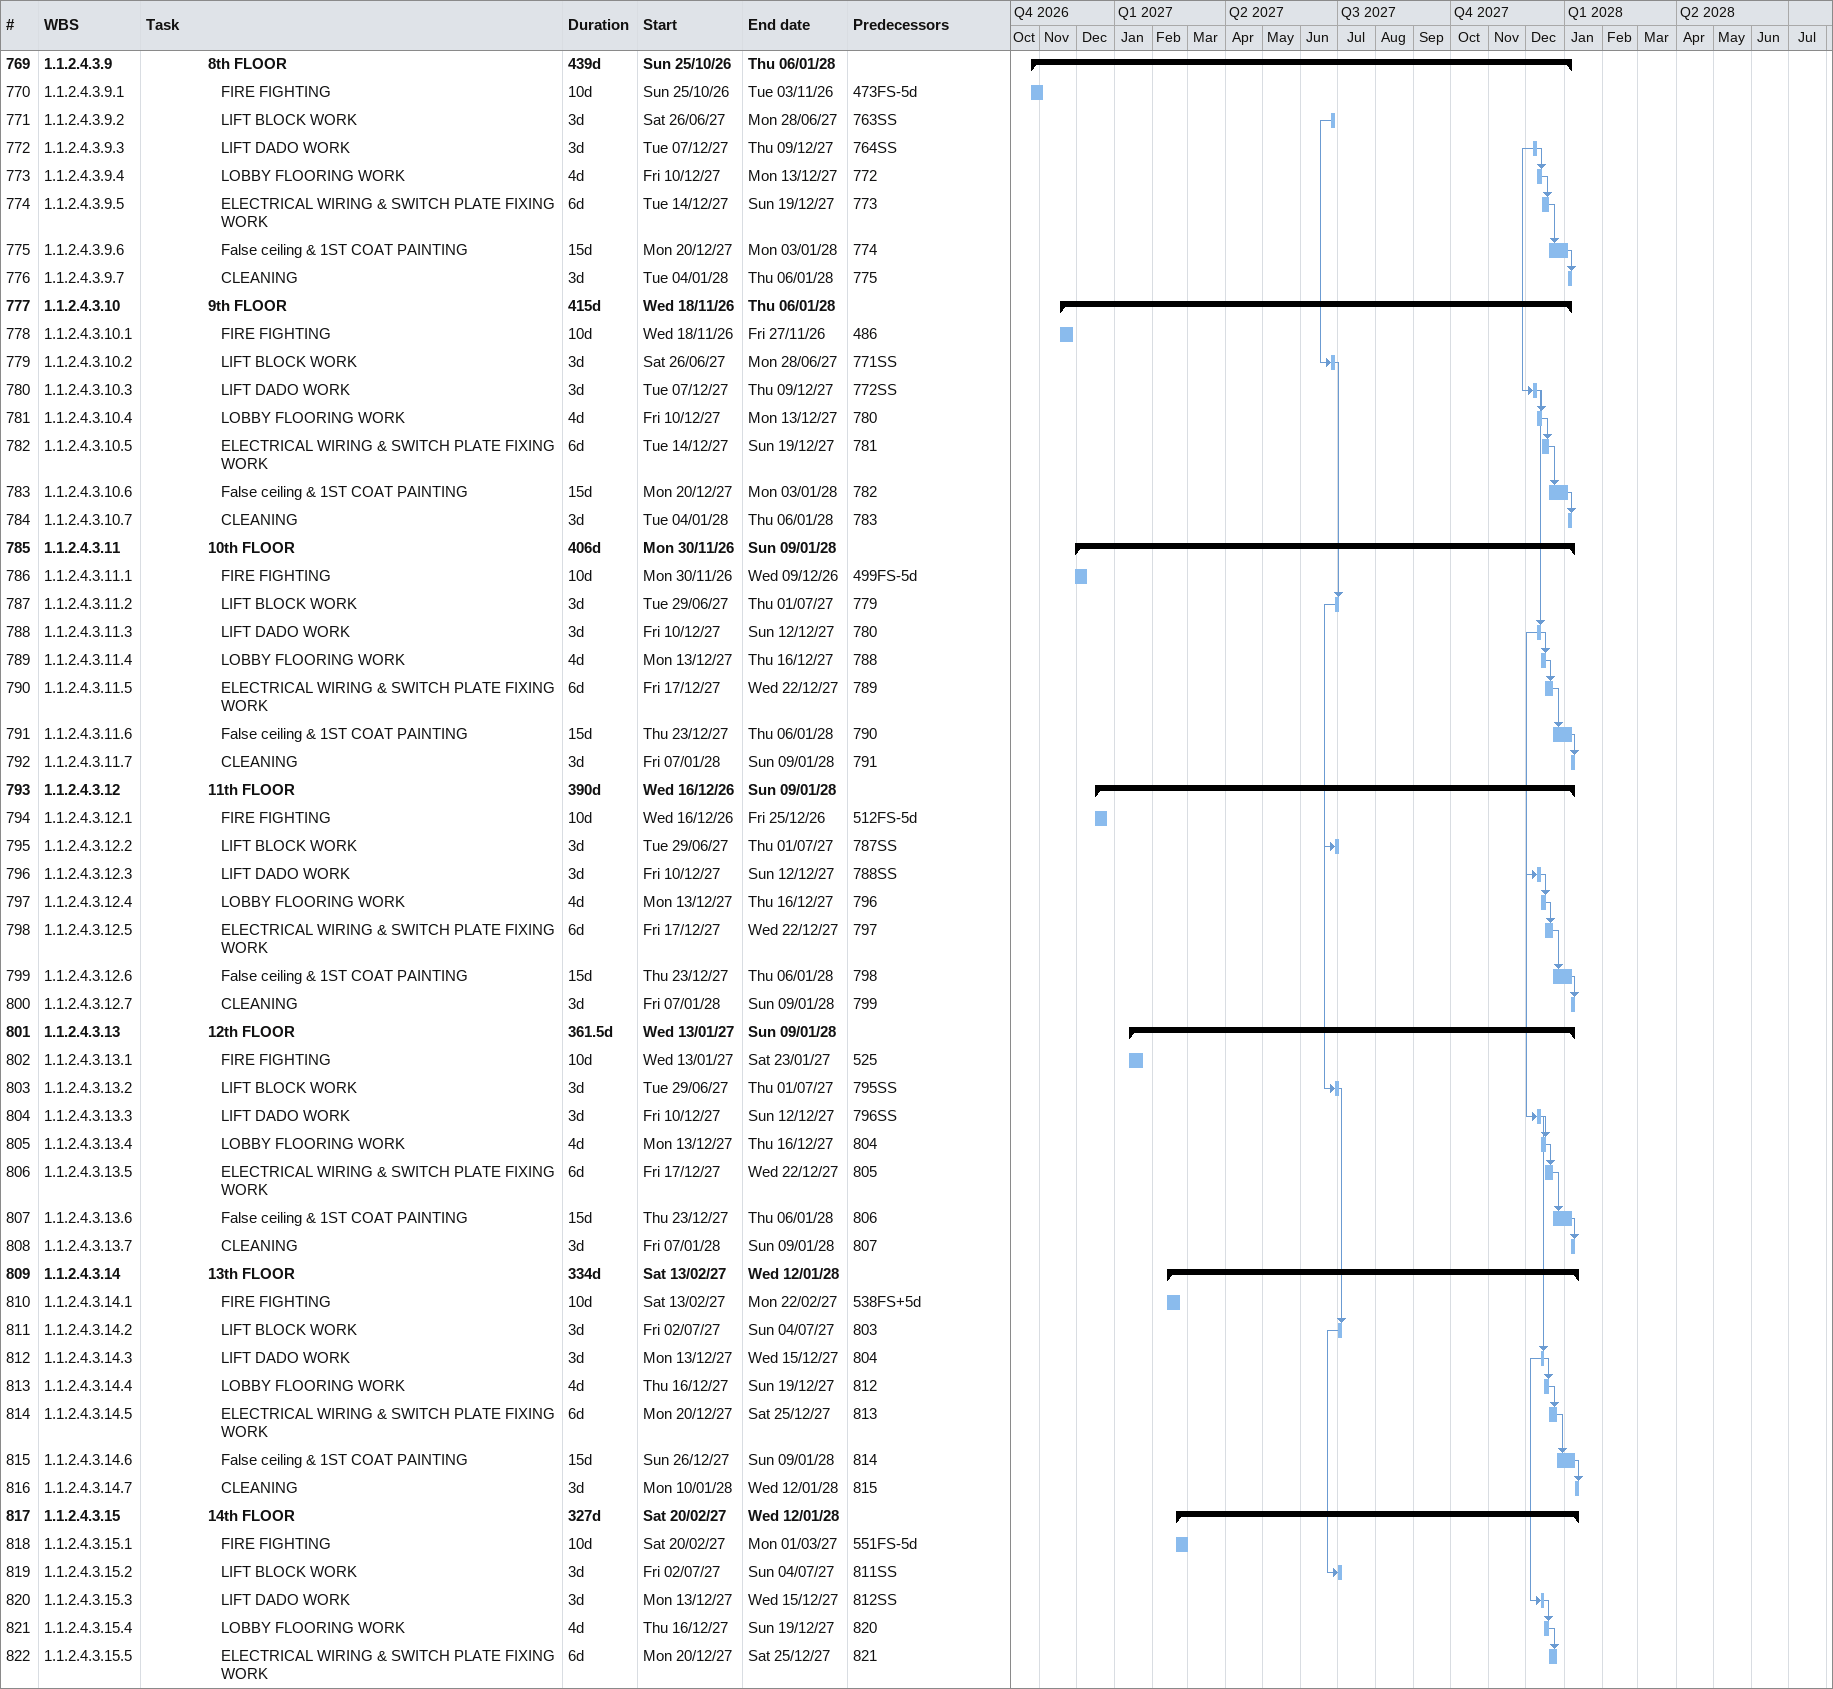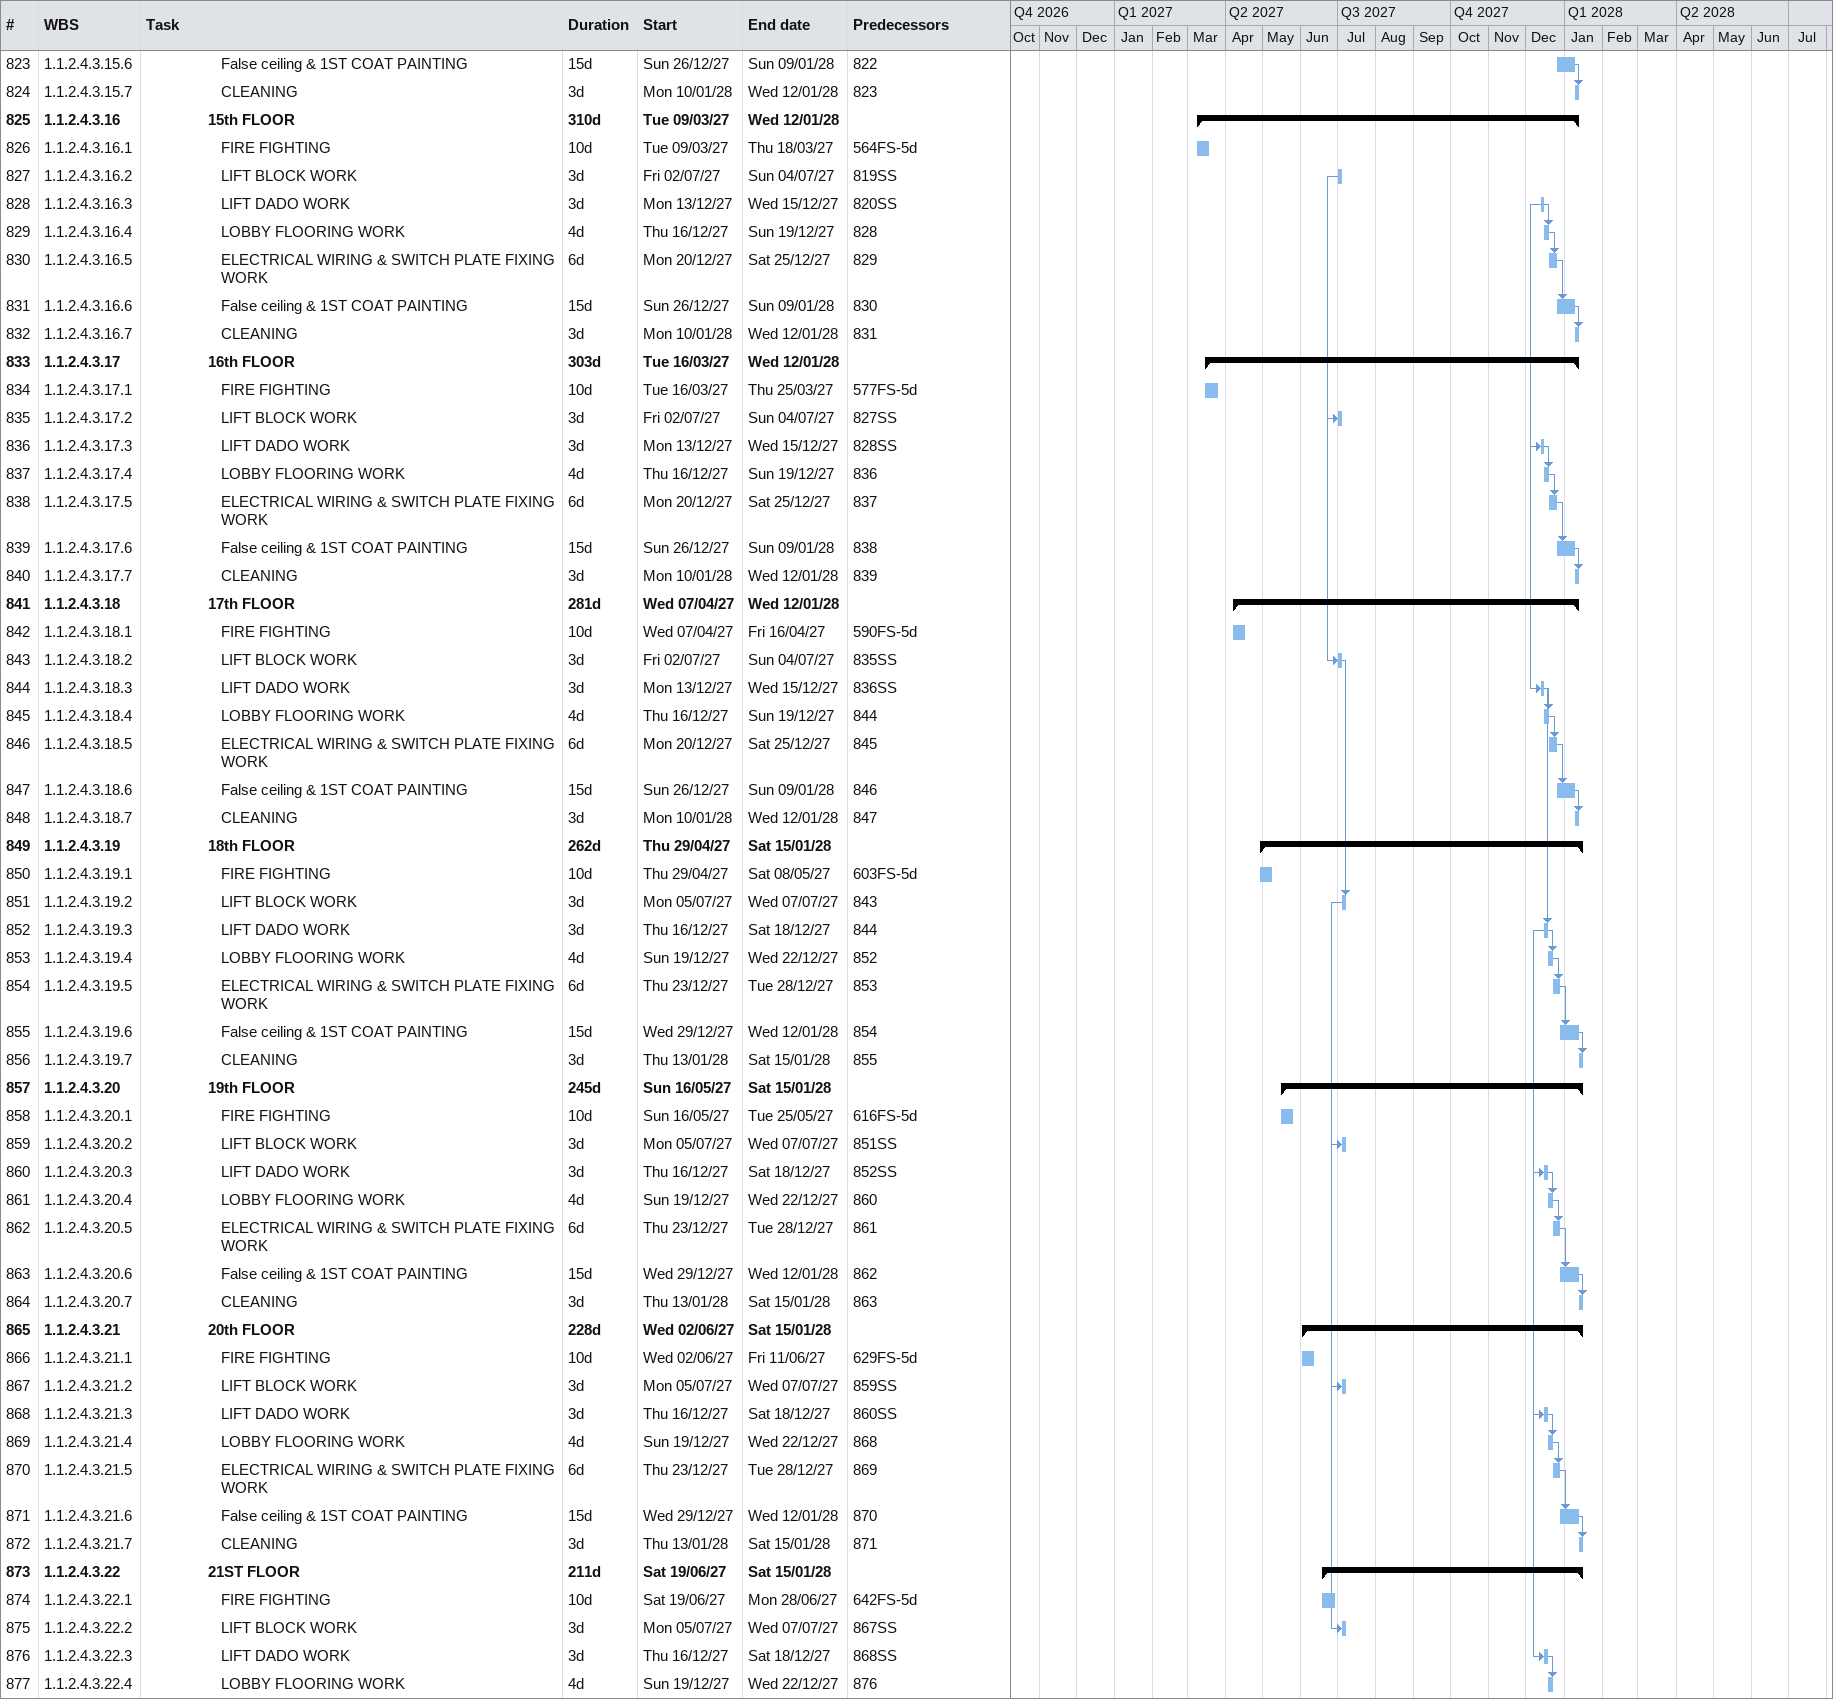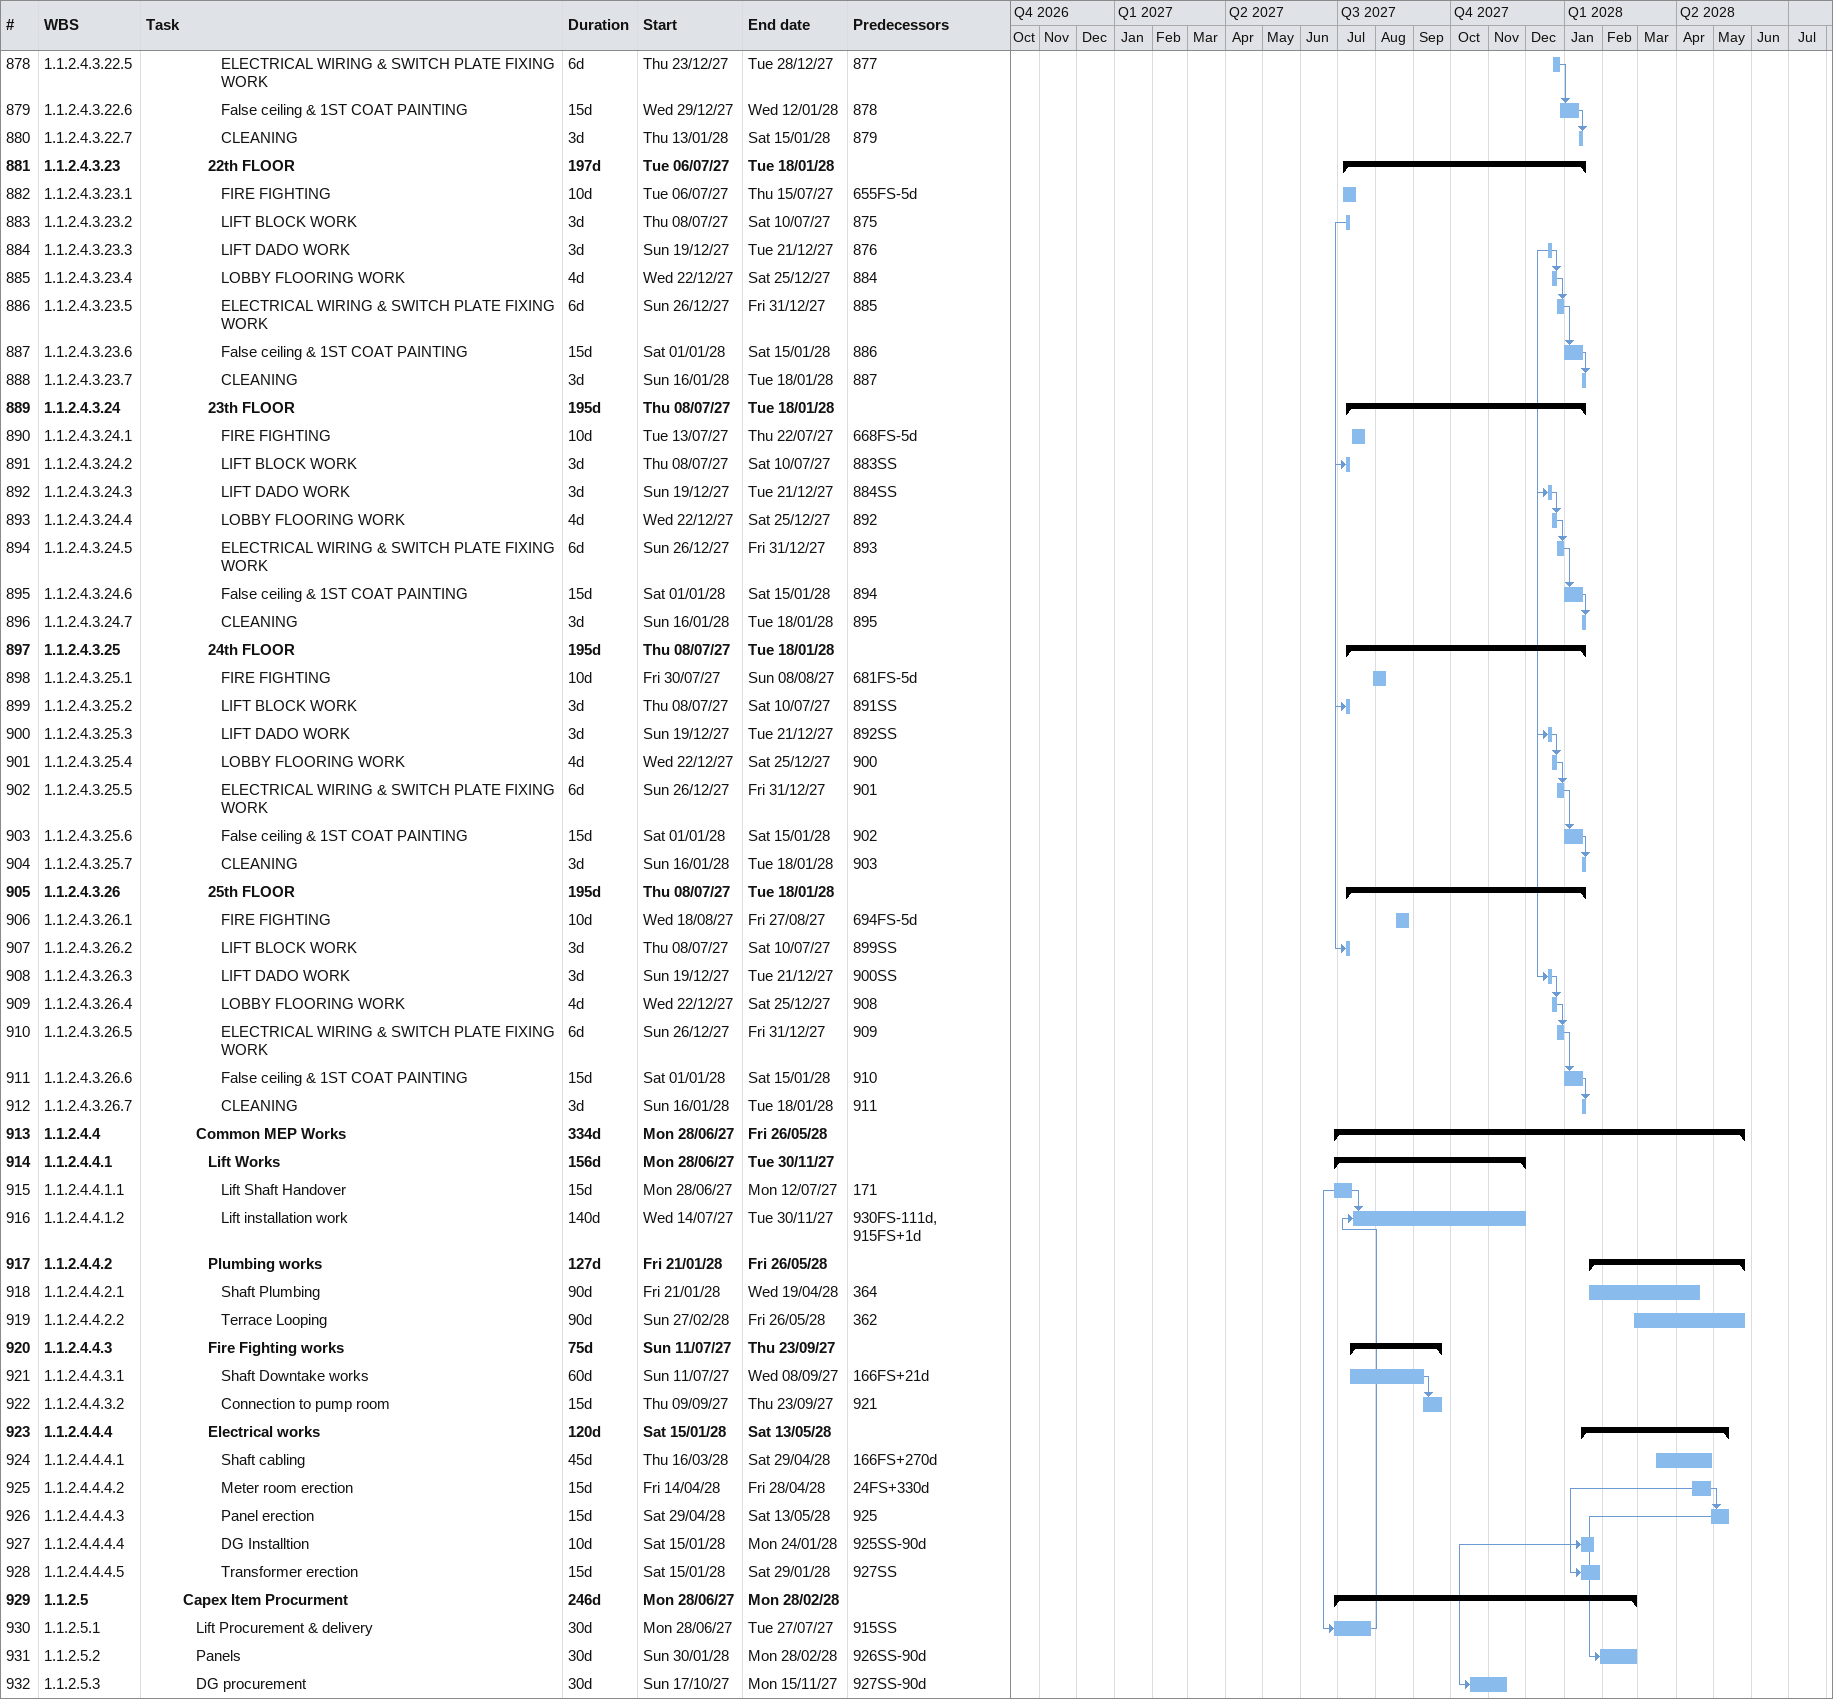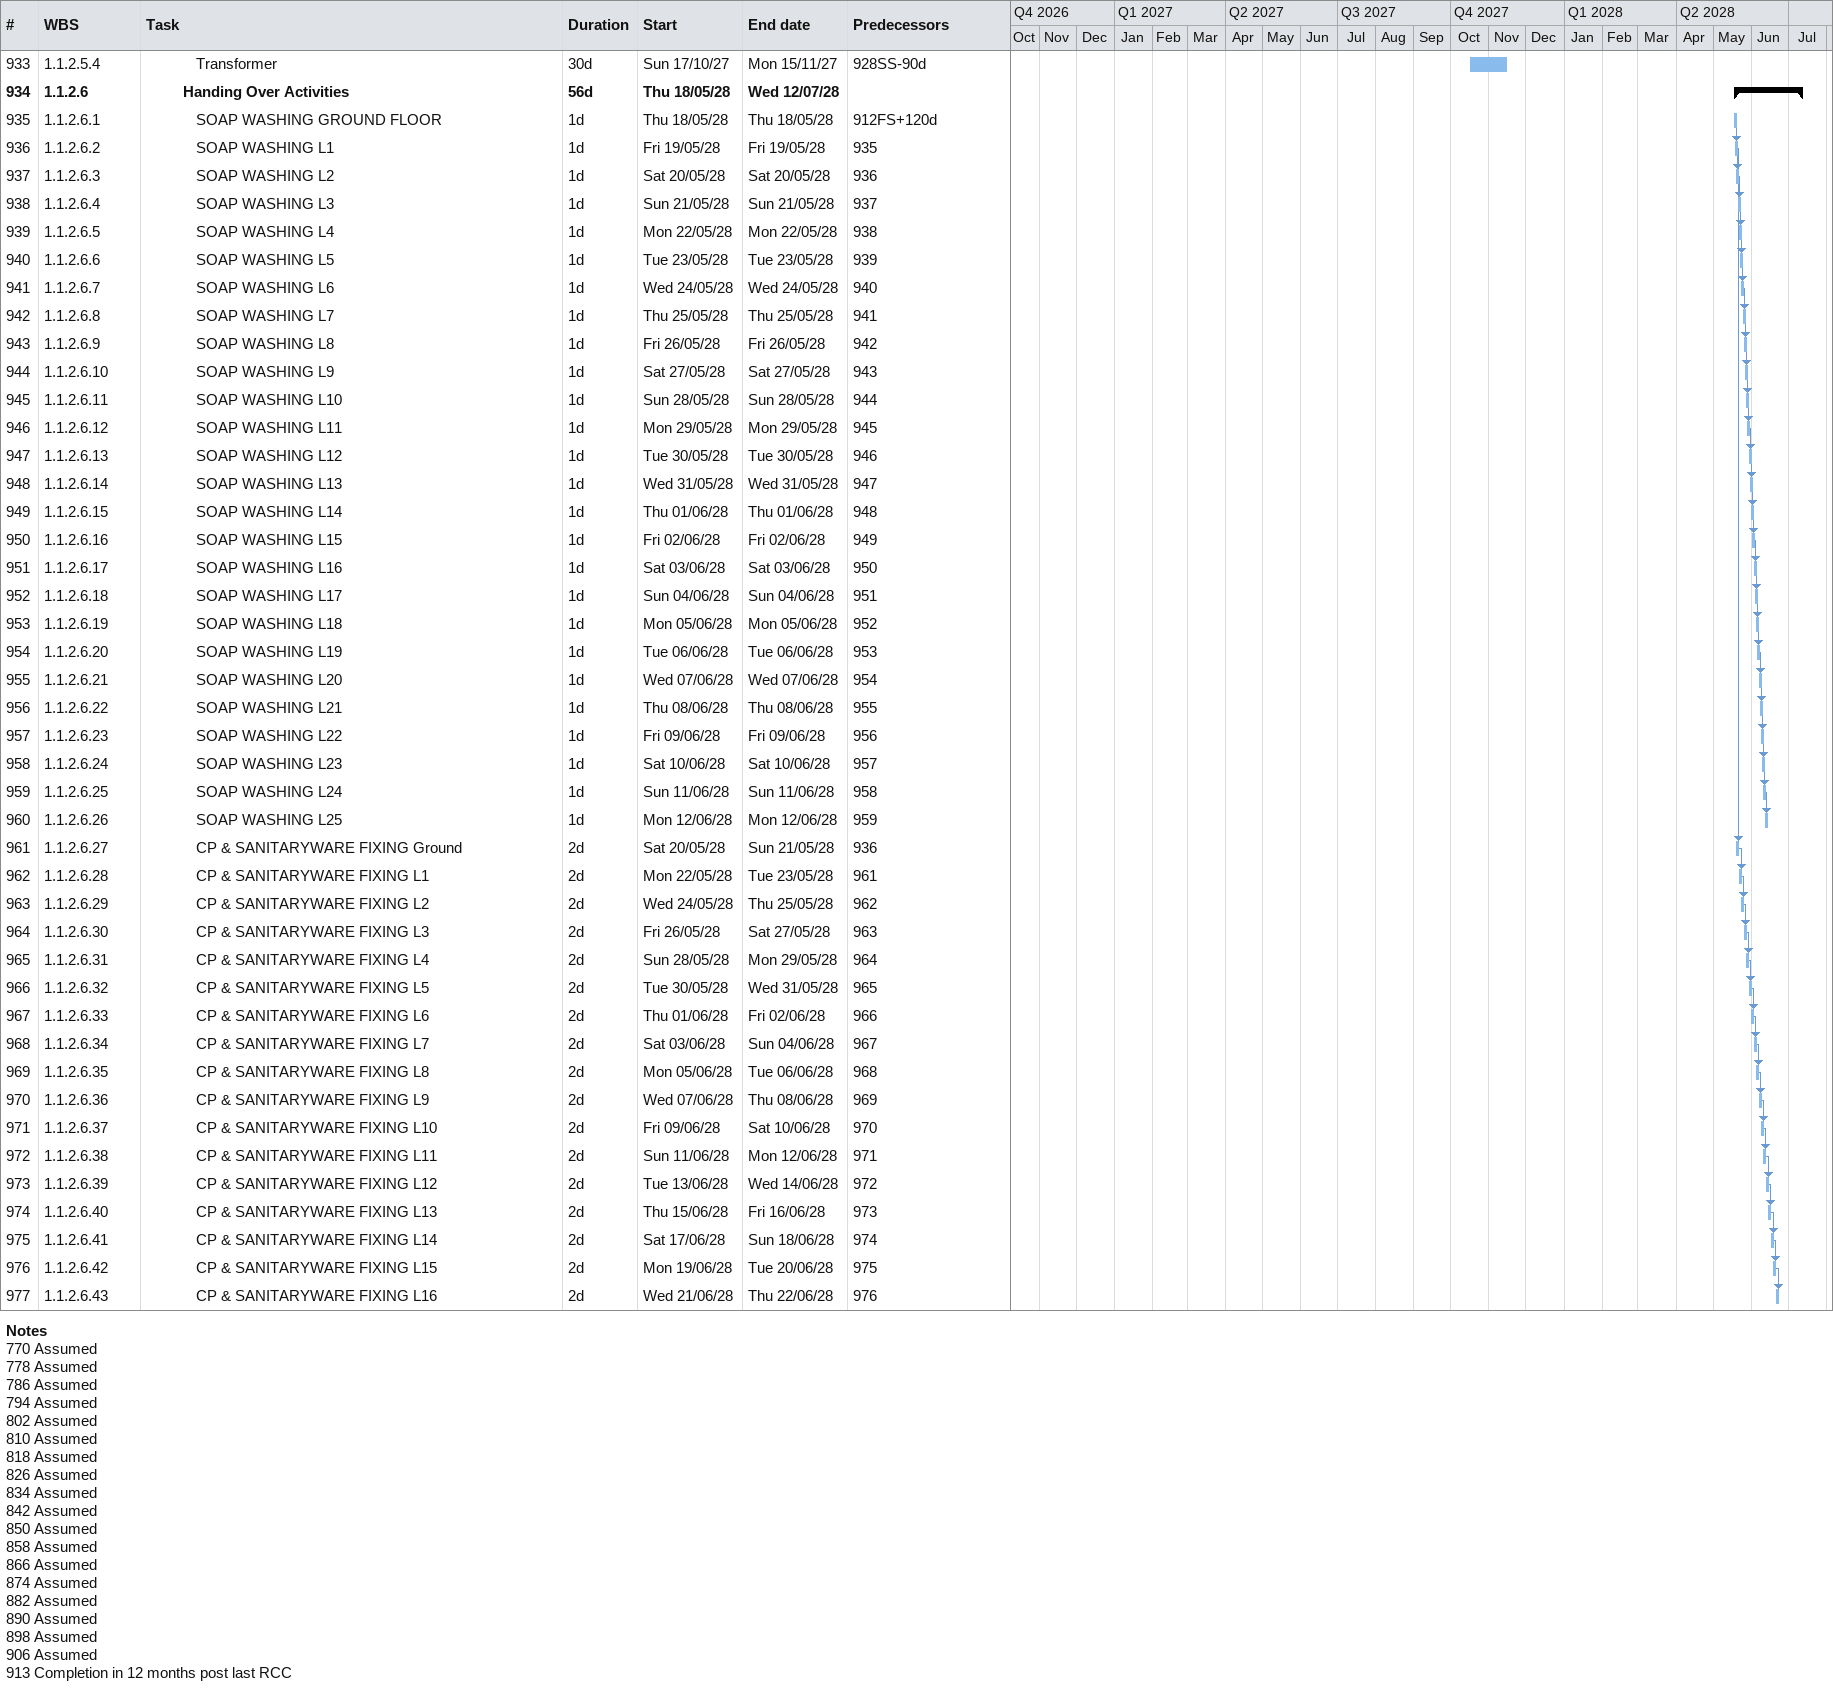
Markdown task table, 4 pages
| ID | WBS | Task | Duration | Start | Finish | Predecessors |
|---|---|---|---|---|---|---|
| 769 | 1.1.2.4.3.9 | **8th FLOOR** | 439d | 2026-10-25 | 2028-01-06 |  |
| 770 | 1.1.2.4.3.9.1 | FIRE FIGHTING | 10d | 2026-10-25 | 2026-11-03 | 473FS-5d |
| 771 | 1.1.2.4.3.9.2 | LIFT BLOCK WORK | 3d | 2027-06-26 | 2027-06-28 | 763SS |
| 772 | 1.1.2.4.3.9.3 | LIFT DADO WORK | 3d | 2027-12-07 | 2027-12-09 | 764SS |
| 773 | 1.1.2.4.3.9.4 | LOBBY FLOORING WORK | 4d | 2027-12-10 | 2027-12-13 | 772 |
| 774 | 1.1.2.4.3.9.5 | ELECTRICAL WIRING & SWITCH PLATE FIXING WORK | 6d | 2027-12-14 | 2027-12-19 | 773 |
| 775 | 1.1.2.4.3.9.6 | False ceiling & 1ST COAT PAINTING | 15d | 2027-12-20 | 2028-01-03 | 774 |
| 776 | 1.1.2.4.3.9.7 | CLEANING | 3d | 2028-01-04 | 2028-01-06 | 775 |
| 777 | 1.1.2.4.3.10 | **9th FLOOR** | 415d | 2026-11-18 | 2028-01-06 |  |
| 778 | 1.1.2.4.3.10.1 | FIRE FIGHTING | 10d | 2026-11-18 | 2026-11-27 | 486 |
| 779 | 1.1.2.4.3.10.2 | LIFT BLOCK WORK | 3d | 2027-06-26 | 2027-06-28 | 771SS |
| 780 | 1.1.2.4.3.10.3 | LIFT DADO WORK | 3d | 2027-12-07 | 2027-12-09 | 772SS |
| 781 | 1.1.2.4.3.10.4 | LOBBY FLOORING WORK | 4d | 2027-12-10 | 2027-12-13 | 780 |
| 782 | 1.1.2.4.3.10.5 | ELECTRICAL WIRING & SWITCH PLATE FIXING WORK | 6d | 2027-12-14 | 2027-12-19 | 781 |
| 783 | 1.1.2.4.3.10.6 | False ceiling & 1ST COAT PAINTING | 15d | 2027-12-20 | 2028-01-03 | 782 |
| 784 | 1.1.2.4.3.10.7 | CLEANING | 3d | 2028-01-04 | 2028-01-06 | 783 |
| 785 | 1.1.2.4.3.11 | **10th FLOOR** | 406d | 2026-11-30 | 2028-01-09 |  |
| 786 | 1.1.2.4.3.11.1 | FIRE FIGHTING | 10d | 2026-11-30 | 2026-12-09 | 499FS-5d |
| 787 | 1.1.2.4.3.11.2 | LIFT BLOCK WORK | 3d | 2027-06-29 | 2027-07-01 | 779 |
| 788 | 1.1.2.4.3.11.3 | LIFT DADO WORK | 3d | 2027-12-10 | 2027-12-12 | 780 |
| 789 | 1.1.2.4.3.11.4 | LOBBY FLOORING WORK | 4d | 2027-12-13 | 2027-12-16 | 788 |
| 790 | 1.1.2.4.3.11.5 | ELECTRICAL WIRING & SWITCH PLATE FIXING WORK | 6d | 2027-12-17 | 2027-12-22 | 789 |
| 791 | 1.1.2.4.3.11.6 | False ceiling & 1ST COAT PAINTING | 15d | 2027-12-23 | 2028-01-06 | 790 |
| 792 | 1.1.2.4.3.11.7 | CLEANING | 3d | 2028-01-07 | 2028-01-09 | 791 |
| 793 | 1.1.2.4.3.12 | **11th FLOOR** | 390d | 2026-12-16 | 2028-01-09 |  |
| 794 | 1.1.2.4.3.12.1 | FIRE FIGHTING | 10d | 2026-12-16 | 2026-12-25 | 512FS-5d |
| 795 | 1.1.2.4.3.12.2 | LIFT BLOCK WORK | 3d | 2027-06-29 | 2027-07-01 | 787SS |
| 796 | 1.1.2.4.3.12.3 | LIFT DADO WORK | 3d | 2027-12-10 | 2027-12-12 | 788SS |
| 797 | 1.1.2.4.3.12.4 | LOBBY FLOORING WORK | 4d | 2027-12-13 | 2027-12-16 | 796 |
| 798 | 1.1.2.4.3.12.5 | ELECTRICAL WIRING & SWITCH PLATE FIXING WORK | 6d | 2027-12-17 | 2027-12-22 | 797 |
| 799 | 1.1.2.4.3.12.6 | False ceiling & 1ST COAT PAINTING | 15d | 2027-12-23 | 2028-01-06 | 798 |
| 800 | 1.1.2.4.3.12.7 | CLEANING | 3d | 2028-01-07 | 2028-01-09 | 799 |
| 801 | 1.1.2.4.3.13 | **12th FLOOR** | 361.5d | 2027-01-13 | 2028-01-09 |  |
| 802 | 1.1.2.4.3.13.1 | FIRE FIGHTING | 10d | 2027-01-13 | 2027-01-23 | 525 |
| 803 | 1.1.2.4.3.13.2 | LIFT BLOCK WORK | 3d | 2027-06-29 | 2027-07-01 | 795SS |
| 804 | 1.1.2.4.3.13.3 | LIFT DADO WORK | 3d | 2027-12-10 | 2027-12-12 | 796SS |
| 805 | 1.1.2.4.3.13.4 | LOBBY FLOORING WORK | 4d | 2027-12-13 | 2027-12-16 | 804 |
| 806 | 1.1.2.4.3.13.5 | ELECTRICAL WIRING & SWITCH PLATE FIXING WORK | 6d | 2027-12-17 | 2027-12-22 | 805 |
| 807 | 1.1.2.4.3.13.6 | False ceiling & 1ST COAT PAINTING | 15d | 2027-12-23 | 2028-01-06 | 806 |
| 808 | 1.1.2.4.3.13.7 | CLEANING | 3d | 2028-01-07 | 2028-01-09 | 807 |
| 809 | 1.1.2.4.3.14 | **13th FLOOR** | 334d | 2027-02-13 | 2028-01-12 |  |
| 810 | 1.1.2.4.3.14.1 | FIRE FIGHTING | 10d | 2027-02-13 | 2027-02-22 | 538FS+5d |
| 811 | 1.1.2.4.3.14.2 | LIFT BLOCK WORK | 3d | 2027-07-02 | 2027-07-04 | 803 |
| 812 | 1.1.2.4.3.14.3 | LIFT DADO WORK | 3d | 2027-12-13 | 2027-12-15 | 804 |
| 813 | 1.1.2.4.3.14.4 | LOBBY FLOORING WORK | 4d | 2027-12-16 | 2027-12-19 | 812 |
| 814 | 1.1.2.4.3.14.5 | ELECTRICAL WIRING & SWITCH PLATE FIXING WORK | 6d | 2027-12-20 | 2027-12-25 | 813 |
| 815 | 1.1.2.4.3.14.6 | False ceiling & 1ST COAT PAINTING | 15d | 2027-12-26 | 2028-01-09 | 814 |
| 816 | 1.1.2.4.3.14.7 | CLEANING | 3d | 2028-01-10 | 2028-01-12 | 815 |
| 817 | 1.1.2.4.3.15 | **14th FLOOR** | 327d | 2027-02-20 | 2028-01-12 |  |
| 818 | 1.1.2.4.3.15.1 | FIRE FIGHTING | 10d | 2027-02-20 | 2027-03-01 | 551FS-5d |
| 819 | 1.1.2.4.3.15.2 | LIFT BLOCK WORK | 3d | 2027-07-02 | 2027-07-04 | 811SS |
| 820 | 1.1.2.4.3.15.3 | LIFT DADO WORK | 3d | 2027-12-13 | 2027-12-15 | 812SS |
| 821 | 1.1.2.4.3.15.4 | LOBBY FLOORING WORK | 4d | 2027-12-16 | 2027-12-19 | 820 |
| 822 | 1.1.2.4.3.15.5 | ELECTRICAL WIRING & SWITCH PLATE FIXING WORK | 6d | 2027-12-20 | 2027-12-25 | 821 |
| 823 | 1.1.2.4.3.15.6 | False ceiling & 1ST COAT PAINTING | 15d | 2027-12-26 | 2028-01-09 | 822 |
| 824 | 1.1.2.4.3.15.7 | CLEANING | 3d | 2028-01-10 | 2028-01-12 | 823 |
| 825 | 1.1.2.4.3.16 | **15th FLOOR** | 310d | 2027-03-09 | 2028-01-12 |  |
| 826 | 1.1.2.4.3.16.1 | FIRE FIGHTING | 10d | 2027-03-09 | 2027-03-18 | 564FS-5d |
| 827 | 1.1.2.4.3.16.2 | LIFT BLOCK WORK | 3d | 2027-07-02 | 2027-07-04 | 819SS |
| 828 | 1.1.2.4.3.16.3 | LIFT DADO WORK | 3d | 2027-12-13 | 2027-12-15 | 820SS |
| 829 | 1.1.2.4.3.16.4 | LOBBY FLOORING WORK | 4d | 2027-12-16 | 2027-12-19 | 828 |
| 830 | 1.1.2.4.3.16.5 | ELECTRICAL WIRING & SWITCH PLATE FIXING WORK | 6d | 2027-12-20 | 2027-12-25 | 829 |
| 831 | 1.1.2.4.3.16.6 | False ceiling & 1ST COAT PAINTING | 15d | 2027-12-26 | 2028-01-09 | 830 |
| 832 | 1.1.2.4.3.16.7 | CLEANING | 3d | 2028-01-10 | 2028-01-12 | 831 |
| 833 | 1.1.2.4.3.17 | **16th FLOOR** | 303d | 2027-03-16 | 2028-01-12 |  |
| 834 | 1.1.2.4.3.17.1 | FIRE FIGHTING | 10d | 2027-03-16 | 2027-03-25 | 577FS-5d |
| 835 | 1.1.2.4.3.17.2 | LIFT BLOCK WORK | 3d | 2027-07-02 | 2027-07-04 | 827SS |
| 836 | 1.1.2.4.3.17.3 | LIFT DADO WORK | 3d | 2027-12-13 | 2027-12-15 | 828SS |
| 837 | 1.1.2.4.3.17.4 | LOBBY FLOORING WORK | 4d | 2027-12-16 | 2027-12-19 | 836 |
| 838 | 1.1.2.4.3.17.5 | ELECTRICAL WIRING & SWITCH PLATE FIXING WORK | 6d | 2027-12-20 | 2027-12-25 | 837 |
| 839 | 1.1.2.4.3.17.6 | False ceiling & 1ST COAT PAINTING | 15d | 2027-12-26 | 2028-01-09 | 838 |
| 840 | 1.1.2.4.3.17.7 | CLEANING | 3d | 2028-01-10 | 2028-01-12 | 839 |
| 841 | 1.1.2.4.3.18 | **17th FLOOR** | 281d | 2027-04-07 | 2028-01-12 |  |
| 842 | 1.1.2.4.3.18.1 | FIRE FIGHTING | 10d | 2027-04-07 | 2027-04-16 | 590FS-5d |
| 843 | 1.1.2.4.3.18.2 | LIFT BLOCK WORK | 3d | 2027-07-02 | 2027-07-04 | 835SS |
| 844 | 1.1.2.4.3.18.3 | LIFT DADO WORK | 3d | 2027-12-13 | 2027-12-15 | 836SS |
| 845 | 1.1.2.4.3.18.4 | LOBBY FLOORING WORK | 4d | 2027-12-16 | 2027-12-19 | 844 |
| 846 | 1.1.2.4.3.18.5 | ELECTRICAL WIRING & SWITCH PLATE FIXING WORK | 6d | 2027-12-20 | 2027-12-25 | 845 |
| 847 | 1.1.2.4.3.18.6 | False ceiling & 1ST COAT PAINTING | 15d | 2027-12-26 | 2028-01-09 | 846 |
| 848 | 1.1.2.4.3.18.7 | CLEANING | 3d | 2028-01-10 | 2028-01-12 | 847 |
| 849 | 1.1.2.4.3.19 | **18th FLOOR** | 262d | 2027-04-29 | 2028-01-15 |  |
| 850 | 1.1.2.4.3.19.1 | FIRE FIGHTING | 10d | 2027-04-29 | 2027-05-08 | 603FS-5d |
| 851 | 1.1.2.4.3.19.2 | LIFT BLOCK WORK | 3d | 2027-07-05 | 2027-07-07 | 843 |
| 852 | 1.1.2.4.3.19.3 | LIFT DADO WORK | 3d | 2027-12-16 | 2027-12-18 | 844 |
| 853 | 1.1.2.4.3.19.4 | LOBBY FLOORING WORK | 4d | 2027-12-19 | 2027-12-22 | 852 |
| 854 | 1.1.2.4.3.19.5 | ELECTRICAL WIRING & SWITCH PLATE FIXING WORK | 6d | 2027-12-23 | 2027-12-28 | 853 |
| 855 | 1.1.2.4.3.19.6 | False ceiling & 1ST COAT PAINTING | 15d | 2027-12-29 | 2028-01-12 | 854 |
| 856 | 1.1.2.4.3.19.7 | CLEANING | 3d | 2028-01-13 | 2028-01-15 | 855 |
| 857 | 1.1.2.4.3.20 | **19th FLOOR** | 245d | 2027-05-16 | 2028-01-15 |  |
| 858 | 1.1.2.4.3.20.1 | FIRE FIGHTING | 10d | 2027-05-16 | 2027-05-25 | 616FS-5d |
| 859 | 1.1.2.4.3.20.2 | LIFT BLOCK WORK | 3d | 2027-07-05 | 2027-07-07 | 851SS |
| 860 | 1.1.2.4.3.20.3 | LIFT DADO WORK | 3d | 2027-12-16 | 2027-12-18 | 852SS |
| 861 | 1.1.2.4.3.20.4 | LOBBY FLOORING WORK | 4d | 2027-12-19 | 2027-12-22 | 860 |
| 862 | 1.1.2.4.3.20.5 | ELECTRICAL WIRING & SWITCH PLATE FIXING WORK | 6d | 2027-12-23 | 2027-12-28 | 861 |
| 863 | 1.1.2.4.3.20.6 | False ceiling & 1ST COAT PAINTING | 15d | 2027-12-29 | 2028-01-12 | 862 |
| 864 | 1.1.2.4.3.20.7 | CLEANING | 3d | 2028-01-13 | 2028-01-15 | 863 |
| 865 | 1.1.2.4.3.21 | **20th FLOOR** | 228d | 2027-06-02 | 2028-01-15 |  |
| 866 | 1.1.2.4.3.21.1 | FIRE FIGHTING | 10d | 2027-06-02 | 2027-06-11 | 629FS-5d |
| 867 | 1.1.2.4.3.21.2 | LIFT BLOCK WORK | 3d | 2027-07-05 | 2027-07-07 | 859SS |
| 868 | 1.1.2.4.3.21.3 | LIFT DADO WORK | 3d | 2027-12-16 | 2027-12-18 | 860SS |
| 869 | 1.1.2.4.3.21.4 | LOBBY FLOORING WORK | 4d | 2027-12-19 | 2027-12-22 | 868 |
| 870 | 1.1.2.4.3.21.5 | ELECTRICAL WIRING & SWITCH PLATE FIXING WORK | 6d | 2027-12-23 | 2027-12-28 | 869 |
| 871 | 1.1.2.4.3.21.6 | False ceiling & 1ST COAT PAINTING | 15d | 2027-12-29 | 2028-01-12 | 870 |
| 872 | 1.1.2.4.3.21.7 | CLEANING | 3d | 2028-01-13 | 2028-01-15 | 871 |
| 873 | 1.1.2.4.3.22 | **21ST FLOOR** | 211d | 2027-06-19 | 2028-01-15 |  |
| 874 | 1.1.2.4.3.22.1 | FIRE FIGHTING | 10d | 2027-06-19 | 2027-06-28 | 642FS-5d |
| 875 | 1.1.2.4.3.22.2 | LIFT BLOCK WORK | 3d | 2027-07-05 | 2027-07-07 | 867SS |
| 876 | 1.1.2.4.3.22.3 | LIFT DADO WORK | 3d | 2027-12-16 | 2027-12-18 | 868SS |
| 877 | 1.1.2.4.3.22.4 | LOBBY FLOORING WORK | 4d | 2027-12-19 | 2027-12-22 | 876 |
| 878 | 1.1.2.4.3.22.5 | ELECTRICAL WIRING & SWITCH PLATE FIXING WORK | 6d | 2027-12-23 | 2027-12-28 | 877 |
| 879 | 1.1.2.4.3.22.6 | False ceiling & 1ST COAT PAINTING | 15d | 2027-12-29 | 2028-01-12 | 878 |
| 880 | 1.1.2.4.3.22.7 | CLEANING | 3d | 2028-01-13 | 2028-01-15 | 879 |
| 881 | 1.1.2.4.3.23 | **22th FLOOR** | 197d | 2027-07-06 | 2028-01-18 |  |
| 882 | 1.1.2.4.3.23.1 | FIRE FIGHTING | 10d | 2027-07-06 | 2027-07-15 | 655FS-5d |
| 883 | 1.1.2.4.3.23.2 | LIFT BLOCK WORK | 3d | 2027-07-08 | 2027-07-10 | 875 |
| 884 | 1.1.2.4.3.23.3 | LIFT DADO WORK | 3d | 2027-12-19 | 2027-12-21 | 876 |
| 885 | 1.1.2.4.3.23.4 | LOBBY FLOORING WORK | 4d | 2027-12-22 | 2027-12-25 | 884 |
| 886 | 1.1.2.4.3.23.5 | ELECTRICAL WIRING & SWITCH PLATE FIXING WORK | 6d | 2027-12-26 | 2027-12-31 | 885 |
| 887 | 1.1.2.4.3.23.6 | False ceiling & 1ST COAT PAINTING | 15d | 2028-01-01 | 2028-01-15 | 886 |
| 888 | 1.1.2.4.3.23.7 | CLEANING | 3d | 2028-01-16 | 2028-01-18 | 887 |
| 889 | 1.1.2.4.3.24 | **23th FLOOR** | 195d | 2027-07-08 | 2028-01-18 |  |
| 890 | 1.1.2.4.3.24.1 | FIRE FIGHTING | 10d | 2027-07-13 | 2027-07-22 | 668FS-5d |
| 891 | 1.1.2.4.3.24.2 | LIFT BLOCK WORK | 3d | 2027-07-08 | 2027-07-10 | 883SS |
| 892 | 1.1.2.4.3.24.3 | LIFT DADO WORK | 3d | 2027-12-19 | 2027-12-21 | 884SS |
| 893 | 1.1.2.4.3.24.4 | LOBBY FLOORING WORK | 4d | 2027-12-22 | 2027-12-25 | 892 |
| 894 | 1.1.2.4.3.24.5 | ELECTRICAL WIRING & SWITCH PLATE FIXING WORK | 6d | 2027-12-26 | 2027-12-31 | 893 |
| 895 | 1.1.2.4.3.24.6 | False ceiling & 1ST COAT PAINTING | 15d | 2028-01-01 | 2028-01-15 | 894 |
| 896 | 1.1.2.4.3.24.7 | CLEANING | 3d | 2028-01-16 | 2028-01-18 | 895 |
| 897 | 1.1.2.4.3.25 | **24th FLOOR** | 195d | 2027-07-08 | 2028-01-18 |  |
| 898 | 1.1.2.4.3.25.1 | FIRE FIGHTING | 10d | 2027-07-30 | 2027-08-08 | 681FS-5d |
| 899 | 1.1.2.4.3.25.2 | LIFT BLOCK WORK | 3d | 2027-07-08 | 2027-07-10 | 891SS |
| 900 | 1.1.2.4.3.25.3 | LIFT DADO WORK | 3d | 2027-12-19 | 2027-12-21 | 892SS |
| 901 | 1.1.2.4.3.25.4 | LOBBY FLOORING WORK | 4d | 2027-12-22 | 2027-12-25 | 900 |
| 902 | 1.1.2.4.3.25.5 | ELECTRICAL WIRING & SWITCH PLATE FIXING WORK | 6d | 2027-12-26 | 2027-12-31 | 901 |
| 903 | 1.1.2.4.3.25.6 | False ceiling & 1ST COAT PAINTING | 15d | 2028-01-01 | 2028-01-15 | 902 |
| 904 | 1.1.2.4.3.25.7 | CLEANING | 3d | 2028-01-16 | 2028-01-18 | 903 |
| 905 | 1.1.2.4.3.26 | **25th FLOOR** | 195d | 2027-07-08 | 2028-01-18 |  |
| 906 | 1.1.2.4.3.26.1 | FIRE FIGHTING | 10d | 2027-08-18 | 2027-08-27 | 694FS-5d |
| 907 | 1.1.2.4.3.26.2 | LIFT BLOCK WORK | 3d | 2027-07-08 | 2027-07-10 | 899SS |
| 908 | 1.1.2.4.3.26.3 | LIFT DADO WORK | 3d | 2027-12-19 | 2027-12-21 | 900SS |
| 909 | 1.1.2.4.3.26.4 | LOBBY FLOORING WORK | 4d | 2027-12-22 | 2027-12-25 | 908 |
| 910 | 1.1.2.4.3.26.5 | ELECTRICAL WIRING & SWITCH PLATE FIXING WORK | 6d | 2027-12-26 | 2027-12-31 | 909 |
| 911 | 1.1.2.4.3.26.6 | False ceiling & 1ST COAT PAINTING | 15d | 2028-01-01 | 2028-01-15 | 910 |
| 912 | 1.1.2.4.3.26.7 | CLEANING | 3d | 2028-01-16 | 2028-01-18 | 911 |
| 913 | 1.1.2.4.4 | **Common MEP Works** | 334d | 2027-06-28 | 2028-05-26 |  |
| 914 | 1.1.2.4.4.1 | **Lift Works** | 156d | 2027-06-28 | 2027-11-30 |  |
| 915 | 1.1.2.4.4.1.1 | Lift Shaft Handover | 15d | 2027-06-28 | 2027-07-12 | 171 |
| 916 | 1.1.2.4.4.1.2 | Lift installation work | 140d | 2027-07-14 | 2027-11-30 | 930FS-111d, 915FS+1d |
| 917 | 1.1.2.4.4.2 | **Plumbing works** | 127d | 2028-01-21 | 2028-05-26 |  |
| 918 | 1.1.2.4.4.2.1 | Shaft Plumbing | 90d | 2028-01-21 | 2028-04-19 | 364 |
| 919 | 1.1.2.4.4.2.2 | Terrace Looping | 90d | 2028-02-27 | 2028-05-26 | 362 |
| 920 | 1.1.2.4.4.3 | **Fire Fighting works** | 75d | 2027-07-11 | 2027-09-23 |  |
| 921 | 1.1.2.4.4.3.1 | Shaft Downtake works | 60d | 2027-07-11 | 2027-09-08 | 166FS+21d |
| 922 | 1.1.2.4.4.3.2 | Connection to pump room | 15d | 2027-09-09 | 2027-09-23 | 921 |
| 923 | 1.1.2.4.4.4 | **Electrical works** | 120d | 2028-01-15 | 2028-05-13 |  |
| 924 | 1.1.2.4.4.4.1 | Shaft cabling | 45d | 2028-03-16 | 2028-04-29 | 166FS+270d |
| 925 | 1.1.2.4.4.4.2 | Meter room erection | 15d | 2028-04-14 | 2028-04-28 | 24FS+330d |
| 926 | 1.1.2.4.4.4.3 | Panel erection | 15d | 2028-04-29 | 2028-05-13 | 925 |
| 927 | 1.1.2.4.4.4.4 | DG Installtion | 10d | 2028-01-15 | 2028-01-24 | 925SS-90d |
| 928 | 1.1.2.4.4.4.5 | Transformer erection | 15d | 2028-01-15 | 2028-01-29 | 927SS |
| 929 | 1.1.2.5 | **Capex Item Procurment** | 246d | 2027-06-28 | 2028-02-28 |  |
| 930 | 1.1.2.5.1 | Lift Procurement & delivery | 30d | 2027-06-28 | 2027-07-27 | 915SS |
| 931 | 1.1.2.5.2 | Panels | 30d | 2028-01-30 | 2028-02-28 | 926SS-90d |
| 932 | 1.1.2.5.3 | DG procurement | 30d | 2027-10-17 | 2027-11-15 | 927SS-90d |
| 933 | 1.1.2.5.4 | Transformer | 30d | 2027-10-17 | 2027-11-15 | 928SS-90d |
| 934 | 1.1.2.6 | **Handing Over Activities** | 56d | 2028-05-18 | 2028-07-12 |  |
| 935 | 1.1.2.6.1 | SOAP WASHING GROUND FLOOR | 1d | 2028-05-18 | 2028-05-18 | 912FS+120d |
| 936 | 1.1.2.6.2 | SOAP WASHING L1 | 1d | 2028-05-19 | 2028-05-19 | 935 |
| 937 | 1.1.2.6.3 | SOAP WASHING L2 | 1d | 2028-05-20 | 2028-05-20 | 936 |
| 938 | 1.1.2.6.4 | SOAP WASHING L3 | 1d | 2028-05-21 | 2028-05-21 | 937 |
| 939 | 1.1.2.6.5 | SOAP WASHING L4 | 1d | 2028-05-22 | 2028-05-22 | 938 |
| 940 | 1.1.2.6.6 | SOAP WASHING L5 | 1d | 2028-05-23 | 2028-05-23 | 939 |
| 941 | 1.1.2.6.7 | SOAP WASHING L6 | 1d | 2028-05-24 | 2028-05-24 | 940 |
| 942 | 1.1.2.6.8 | SOAP WASHING L7 | 1d | 2028-05-25 | 2028-05-25 | 941 |
| 943 | 1.1.2.6.9 | SOAP WASHING L8 | 1d | 2028-05-26 | 2028-05-26 | 942 |
| 944 | 1.1.2.6.10 | SOAP WASHING L9 | 1d | 2028-05-27 | 2028-05-27 | 943 |
| 945 | 1.1.2.6.11 | SOAP WASHING L10 | 1d | 2028-05-28 | 2028-05-28 | 944 |
| 946 | 1.1.2.6.12 | SOAP WASHING L11 | 1d | 2028-05-29 | 2028-05-29 | 945 |
| 947 | 1.1.2.6.13 | SOAP WASHING L12 | 1d | 2028-05-30 | 2028-05-30 | 946 |
| 948 | 1.1.2.6.14 | SOAP WASHING L13 | 1d | 2028-05-31 | 2028-05-31 | 947 |
| 949 | 1.1.2.6.15 | SOAP WASHING L14 | 1d | 2028-06-01 | 2028-06-01 | 948 |
| 950 | 1.1.2.6.16 | SOAP WASHING L15 | 1d | 2028-06-02 | 2028-06-02 | 949 |
| 951 | 1.1.2.6.17 | SOAP WASHING L16 | 1d | 2028-06-03 | 2028-06-03 | 950 |
| 952 | 1.1.2.6.18 | SOAP WASHING L17 | 1d | 2028-06-04 | 2028-06-04 | 951 |
| 953 | 1.1.2.6.19 | SOAP WASHING L18 | 1d | 2028-06-05 | 2028-06-05 | 952 |
| 954 | 1.1.2.6.20 | SOAP WASHING L19 | 1d | 2028-06-06 | 2028-06-06 | 953 |
| 955 | 1.1.2.6.21 | SOAP WASHING L20 | 1d | 2028-06-07 | 2028-06-07 | 954 |
| 956 | 1.1.2.6.22 | SOAP WASHING L21 | 1d | 2028-06-08 | 2028-06-08 | 955 |
| 957 | 1.1.2.6.23 | SOAP WASHING L22 | 1d | 2028-06-09 | 2028-06-09 | 956 |
| 958 | 1.1.2.6.24 | SOAP WASHING L23 | 1d | 2028-06-10 | 2028-06-10 | 957 |
| 959 | 1.1.2.6.25 | SOAP WASHING L24 | 1d | 2028-06-11 | 2028-06-11 | 958 |
| 960 | 1.1.2.6.26 | SOAP WASHING L25 | 1d | 2028-06-12 | 2028-06-12 | 959 |
| 961 | 1.1.2.6.27 | CP & SANITARYWARE FIXING Ground | 2d | 2028-05-20 | 2028-05-21 | 936 |
| 962 | 1.1.2.6.28 | CP & SANITARYWARE FIXING L1 | 2d | 2028-05-22 | 2028-05-23 | 961 |
| 963 | 1.1.2.6.29 | CP & SANITARYWARE FIXING L2 | 2d | 2028-05-24 | 2028-05-25 | 962 |
| 964 | 1.1.2.6.30 | CP & SANITARYWARE FIXING L3 | 2d | 2028-05-26 | 2028-05-27 | 963 |
| 965 | 1.1.2.6.31 | CP & SANITARYWARE FIXING L4 | 2d | 2028-05-28 | 2028-05-29 | 964 |
| 966 | 1.1.2.6.32 | CP & SANITARYWARE FIXING L5 | 2d | 2028-05-30 | 2028-05-31 | 965 |
| 967 | 1.1.2.6.33 | CP & SANITARYWARE FIXING L6 | 2d | 2028-06-01 | 2028-06-02 | 966 |
| 968 | 1.1.2.6.34 | CP & SANITARYWARE FIXING L7 | 2d | 2028-06-03 | 2028-06-04 | 967 |
| 969 | 1.1.2.6.35 | CP & SANITARYWARE FIXING L8 | 2d | 2028-06-05 | 2028-06-06 | 968 |
| 970 | 1.1.2.6.36 | CP & SANITARYWARE FIXING L9 | 2d | 2028-06-07 | 2028-06-08 | 969 |
| 971 | 1.1.2.6.37 | CP & SANITARYWARE FIXING L10 | 2d | 2028-06-09 | 2028-06-10 | 970 |
| 972 | 1.1.2.6.38 | CP & SANITARYWARE FIXING L11 | 2d | 2028-06-11 | 2028-06-12 | 971 |
| 973 | 1.1.2.6.39 | CP & SANITARYWARE FIXING L12 | 2d | 2028-06-13 | 2028-06-14 | 972 |
| 974 | 1.1.2.6.40 | CP & SANITARYWARE FIXING L13 | 2d | 2028-06-15 | 2028-06-16 | 973 |
| 975 | 1.1.2.6.41 | CP & SANITARYWARE FIXING L14 | 2d | 2028-06-17 | 2028-06-18 | 974 |
| 976 | 1.1.2.6.42 | CP & SANITARYWARE FIXING L15 | 2d | 2028-06-19 | 2028-06-20 | 975 |
| 977 | 1.1.2.6.43 | CP & SANITARYWARE FIXING L16 | 2d | 2028-06-21 | 2028-06-22 | 976 |

Notes
- 770: Assumed
- 778: Assumed
- 786: Assumed
- 794: Assumed
- 802: Assumed
- 810: Assumed
- 818: Assumed
- 826: Assumed
- 834: Assumed
- 842: Assumed
- 850: Assumed
- 858: Assumed
- 866: Assumed
- 874: Assumed
- 882: Assumed
- 890: Assumed
- 898: Assumed
- 906: Assumed
- 913: Completion in 12 months post last RCC
